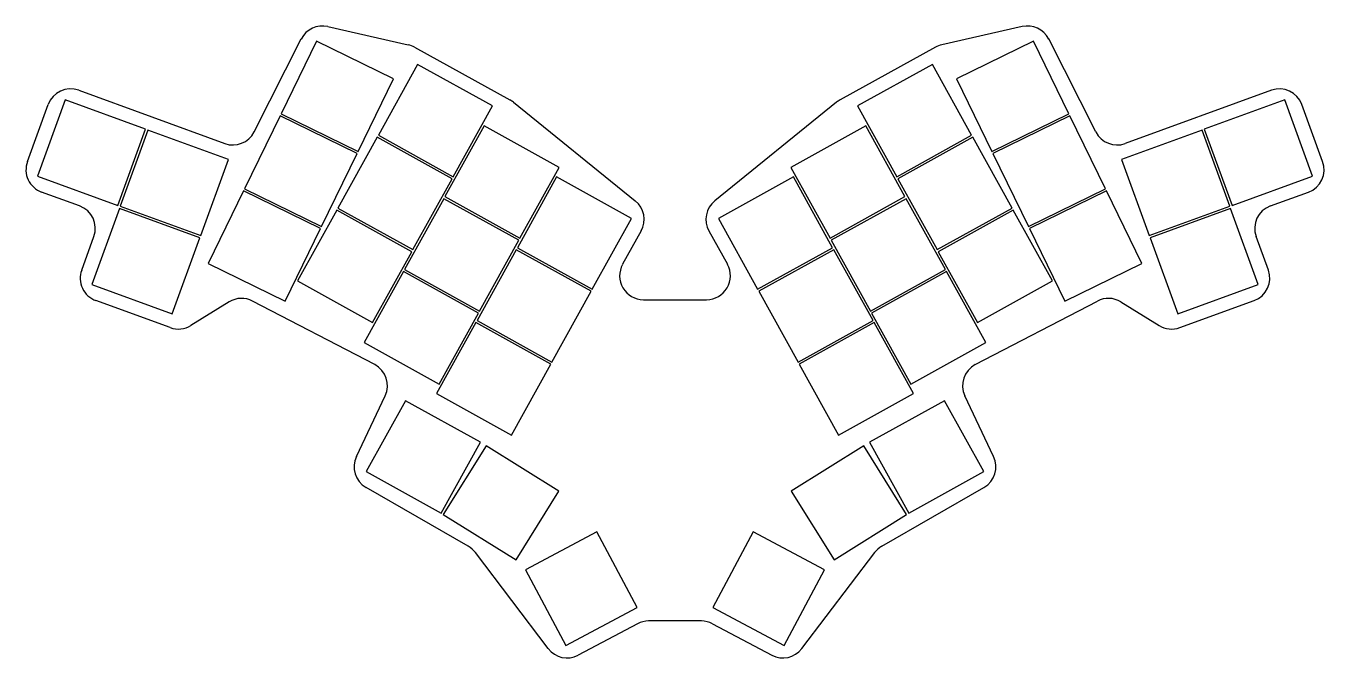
# Model space of a CAD drawing. Header units: millimetres. Extents: x 33 to 306, y -211 to -78.
import ezdxf

# ---------------------------------------------------------------- set-up
doc = ezdxf.new("R2010")
doc.units = ezdxf.units.MM

msp = doc.modelspace()

# ---------------------------------------------------------------- linework, layer by layer
for p, q in [((96.57, -78.4), (113.49, -82.21)), ((242.46, -78.4), (225.54, -82.21)), ((81.1, -100.53), (91.01, -81.01)), ((94.23, -81.46), (86.78, -96.74)), ((110.41, -89.35), (94.23, -81.46)), ((244.8, -81.46), (228.62, -89.35)), ((252.25, -96.74), (244.8, -81.46)), ((257.93, -100.53), (248.02, -81.01)), ((114.82, -82.71), (134.84, -93.82)), ((224.22, -82.71), (204.19, -93.82)), ((115.44, -86.35), (107.2, -101.22)), ((131.19, -95.07), (115.44, -86.35)), ((223.59, -86.35), (207.85, -95.07)), ((231.83, -101.22), (223.59, -86.35)), ((102.96, -104.63), (110.41, -89.35)), ((228.62, -89.35), (236.07, -104.63)), ((44.25, -91.79), (74.94, -102.96)), ((294.79, -91.79), (264.1, -102.96)), ((33.48, -106.76), (37.84, -94.78)), ((41.41, -93.82), (35.59, -109.8)), ((58.32, -99.98), (41.41, -93.82)), ((122.94, -109.94), (131.19, -95.07)), ((135.56, -94.3), (161.17, -115.01)), ((203.47, -94.3), (177.86, -115.01)), ((207.85, -95.07), (216.09, -109.94)), ((297.63, -93.82), (280.71, -99.98)), ((303.44, -109.8), (297.63, -93.82)), ((305.56, -106.76), (301.19, -94.78)), ((86.56, -97.18), (79.11, -112.46)), ((102.74, -105.08), (86.56, -97.18)), ((86.78, -96.74), (102.96, -104.63)), ((236.07, -104.63), (252.25, -96.74)), ((252.47, -97.18), (236.29, -105.08)), ((259.92, -112.46), (252.47, -97.18)), ((52.51, -115.95), (58.32, -99.98)), ((58.79, -100.15), (52.98, -116.12)), ((75.71, -106.3), (58.79, -100.15)), ((129.44, -99.25), (121.2, -114.12)), ((145.18, -107.98), (129.44, -99.25)), ((209.59, -99.25), (193.85, -107.98)), ((217.83, -114.12), (209.59, -99.25)), ((280.24, -100.15), (263.33, -106.3)), ((286.06, -116.12), (280.24, -100.15)), ((280.71, -99.98), (286.53, -115.95)), ((106.96, -101.65), (98.72, -116.52)), ((122.7, -110.38), (106.96, -101.65)), ((107.2, -101.22), (122.94, -109.94)), ((216.09, -109.94), (231.83, -101.22)), ((232.08, -101.65), (216.33, -110.38)), ((240.32, -116.52), (232.08, -101.65)), ((69.89, -122.28), (75.71, -106.3)), ((95.29, -120.36), (102.74, -105.08)), ((236.29, -105.08), (243.75, -120.36)), ((263.33, -106.3), (269.14, -122.28)), ((136.94, -122.85), (145.18, -107.98)), ((193.85, -107.98), (202.09, -122.85)), ((35.59, -109.8), (52.51, -115.95)), ((114.46, -125.25), (122.7, -110.38)), ((144.65, -109.97), (136.41, -124.84)), ((160.4, -118.7), (144.65, -109.97)), ((194.38, -109.97), (178.64, -118.7)), ((202.62, -124.84), (194.38, -109.97)), ((216.33, -110.38), (224.57, -125.25)), ((286.53, -115.95), (303.44, -109.8)), ((44.45, -116.08), (36.47, -113.17)), ((78.89, -112.91), (71.44, -128.19)), ((95.07, -120.8), (78.89, -112.91)), ((79.11, -112.46), (95.29, -120.36)), ((121.2, -114.12), (136.94, -122.85)), ((202.09, -122.85), (217.83, -114.12)), ((243.75, -120.36), (259.92, -112.46)), ((260.14, -112.91), (243.97, -120.8)), ((267.6, -128.19), (260.14, -112.91)), ((294.58, -116.08), (302.57, -113.17)), ((52.81, -116.59), (46.99, -132.57)), ((69.72, -122.75), (52.81, -116.59)), ((52.98, -116.12), (69.89, -122.28)), ((98.47, -116.96), (90.23, -131.83)), ((114.22, -125.69), (98.47, -116.96)), ((98.72, -116.52), (114.46, -125.25)), ((120.96, -114.56), (112.72, -129.43)), ((136.7, -123.29), (120.96, -114.56)), ((218.08, -114.56), (202.33, -123.29)), ((226.32, -129.43), (218.08, -114.56)), ((224.57, -125.25), (240.32, -116.52)), ((240.56, -116.96), (224.82, -125.69)), ((248.8, -131.83), (240.56, -116.96)), ((269.14, -122.28), (286.06, -116.12)), ((286.23, -116.59), (269.31, -122.75)), ((292.04, -132.57), (286.23, -116.59)), ((152.15, -133.57), (160.4, -118.7)), ((178.64, -118.7), (186.88, -133.57)), ((44.88, -129.54), (47.44, -122.49)), ((87.62, -136.08), (95.07, -120.8)), ((162.4, -121.32), (158.51, -128.33)), ((176.63, -121.32), (180.52, -128.33)), ((243.97, -120.8), (251.42, -136.08)), ((294.16, -129.54), (291.59, -122.49)), ((63.91, -138.72), (69.72, -122.75)), ((136.17, -125.28), (127.93, -140.15)), ((128.46, -138.15), (136.7, -123.29)), ((151.91, -134), (136.17, -125.28)), ((136.41, -124.84), (152.15, -133.57)), ((186.88, -133.57), (202.62, -124.84)), ((202.87, -125.28), (187.12, -134)), ((202.33, -123.29), (210.58, -138.15)), ((211.11, -140.15), (202.87, -125.28)), ((269.31, -122.75), (275.13, -138.72)), ((105.98, -140.56), (114.22, -125.69)), ((224.82, -125.69), (233.06, -140.56)), ((71.44, -128.19), (87.62, -136.08)), ((112.47, -129.86), (104.23, -144.73)), ((128.22, -138.59), (112.47, -129.86)), ((112.72, -129.43), (128.46, -138.15)), ((210.58, -138.15), (226.32, -129.43)), ((226.56, -129.86), (210.82, -138.59)), ((234.8, -144.73), (226.56, -129.86)), ((251.42, -136.08), (267.6, -128.19)), ((46.99, -132.57), (63.91, -138.72)), ((90.23, -131.83), (105.98, -140.56)), ((233.06, -140.56), (248.8, -131.83)), ((275.13, -138.72), (292.04, -132.57)), ((63.49, -141.63), (47.87, -135.94)), ((75.85, -136.22), (67.83, -141.18)), ((106.43, -149.39), (80.79, -136.04)), ((143.67, -148.87), (151.91, -134)), ((162.89, -135.76), (176.15, -135.76)), ((187.12, -134), (195.36, -148.87)), ((232.6, -149.39), (258.24, -136.04)), ((263.19, -136.22), (271.2, -141.18)), ((275.55, -141.63), (291.17, -135.94)), ((119.97, -153.46), (128.22, -138.59)), ((210.82, -138.59), (219.06, -153.46)), ((127.68, -140.58), (119.44, -155.45)), ((143.43, -149.31), (127.68, -140.58)), ((127.93, -140.15), (143.67, -148.87)), ((195.36, -148.87), (211.11, -140.15)), ((211.35, -140.58), (195.61, -149.31)), ((219.59, -155.45), (211.35, -140.58)), ((104.23, -144.73), (119.97, -153.46)), ((219.06, -153.46), (234.8, -144.73)), ((135.19, -164.18), (143.43, -149.31)), ((195.61, -149.31), (203.85, -164.18)), ((102.59, -168.7), (108.64, -155.97)), ((112.89, -156.96), (104.65, -171.83)), ((128.63, -165.69), (112.89, -156.96)), ((119.44, -155.45), (135.19, -164.18)), ((203.85, -164.18), (219.59, -155.45)), ((226.15, -156.96), (210.4, -165.69)), ((234.39, -171.83), (226.15, -156.96)), ((236.44, -168.7), (230.39, -155.97)), ((120.39, -180.56), (128.63, -165.69)), ((210.4, -165.69), (218.64, -180.56)), ((129.86, -166.42), (120.85, -180.83)), ((145.13, -175.95), (129.86, -166.42)), ((209.17, -166.42), (193.91, -175.95)), ((218.18, -180.83), (209.17, -166.42)), ((104.65, -171.83), (120.39, -180.56)), ((218.64, -180.56), (234.39, -171.83)), ((126.08, -187.53), (104.61, -175.18)), ((136.12, -190.37), (145.13, -175.95)), ((193.91, -175.95), (202.92, -190.37)), ((212.95, -187.53), (234.42, -175.18)), ((120.85, -180.83), (136.12, -190.37)), ((202.92, -190.37), (218.18, -180.83)), ((153.12, -184.52), (138.11, -192.5)), ((161.57, -200.41), (153.12, -184.52)), ((185.92, -184.52), (177.47, -200.41)), ((200.93, -192.5), (185.92, -184.52)), ((142.87, -209.02), (127.58, -188.85)), ((196.17, -209.02), (211.46, -188.85)), ((138.11, -192.5), (146.56, -208.4)), ((192.48, -208.4), (200.93, -192.5)), ((146.56, -208.4), (161.57, -200.41)), ((177.47, -200.41), (192.48, -208.4)), ((161.63, -203.81), (149.2, -210.42)), ((175.05, -203.22), (163.98, -203.22)), ((177.4, -203.81), (189.84, -210.42))]:
    msp.add_line(p, q)
for centre, start, end in [((95.47, -83.28), 77.3127, 153.0798), ((243.56, -83.28), 26.9202, 102.6873), ((112.39, -87.09), 61, 77.3127), ((226.64, -87.09), 102.6873, 119), ((42.54, -96.49), 70, 160), ((296.5, -96.49), 20, 110), ((132.42, -98.19), 51.0362, 61), ((206.61, -98.19), 119, 128.9638), ((76.65, -98.27), 250, 333.0798), ((262.39, -98.27), 206.9202, 290), ((38.18, -108.47), 160, 250), ((300.86, -108.47), 290, 20), ((42.74, -120.78), 340, 70), ((158.03, -118.9), 331, 51.0362), ((181.01, -118.9), 128.9638, 209), ((296.29, -120.78), 110, 200), ((49.58, -131.25), 160, 250), ((162.89, -130.76), 151, 270), ((176.15, -130.76), 270, 29), ((289.46, -131.25), 290, 20), ((78.48, -140.47), 62.5, 121.7575), ((260.55, -140.47), 58.2425, 117.5), ((65.2, -136.93), 250, 301.7575), ((273.84, -136.93), 238.2425, 290), ((104.12, -153.82), 334.5915, 62.5), ((234.91, -153.82), 117.5, 205.4085), ((107.11, -170.85), 154.5915, 240.0932), ((231.93, -170.85), 299.9068, 25.4085), ((123.59, -191.87), 37.16, 60.0932), ((215.44, -191.87), 119.9068, 142.84), ((163.98, -208.22), 90, 118), ((175.05, -208.22), 62, 90), ((146.85, -206), 217.16, 298), ((192.18, -206), 242, 322.84)]:
    msp.add_arc(centre, 5, start, end)

doc.saveas('drawing.dxf')
